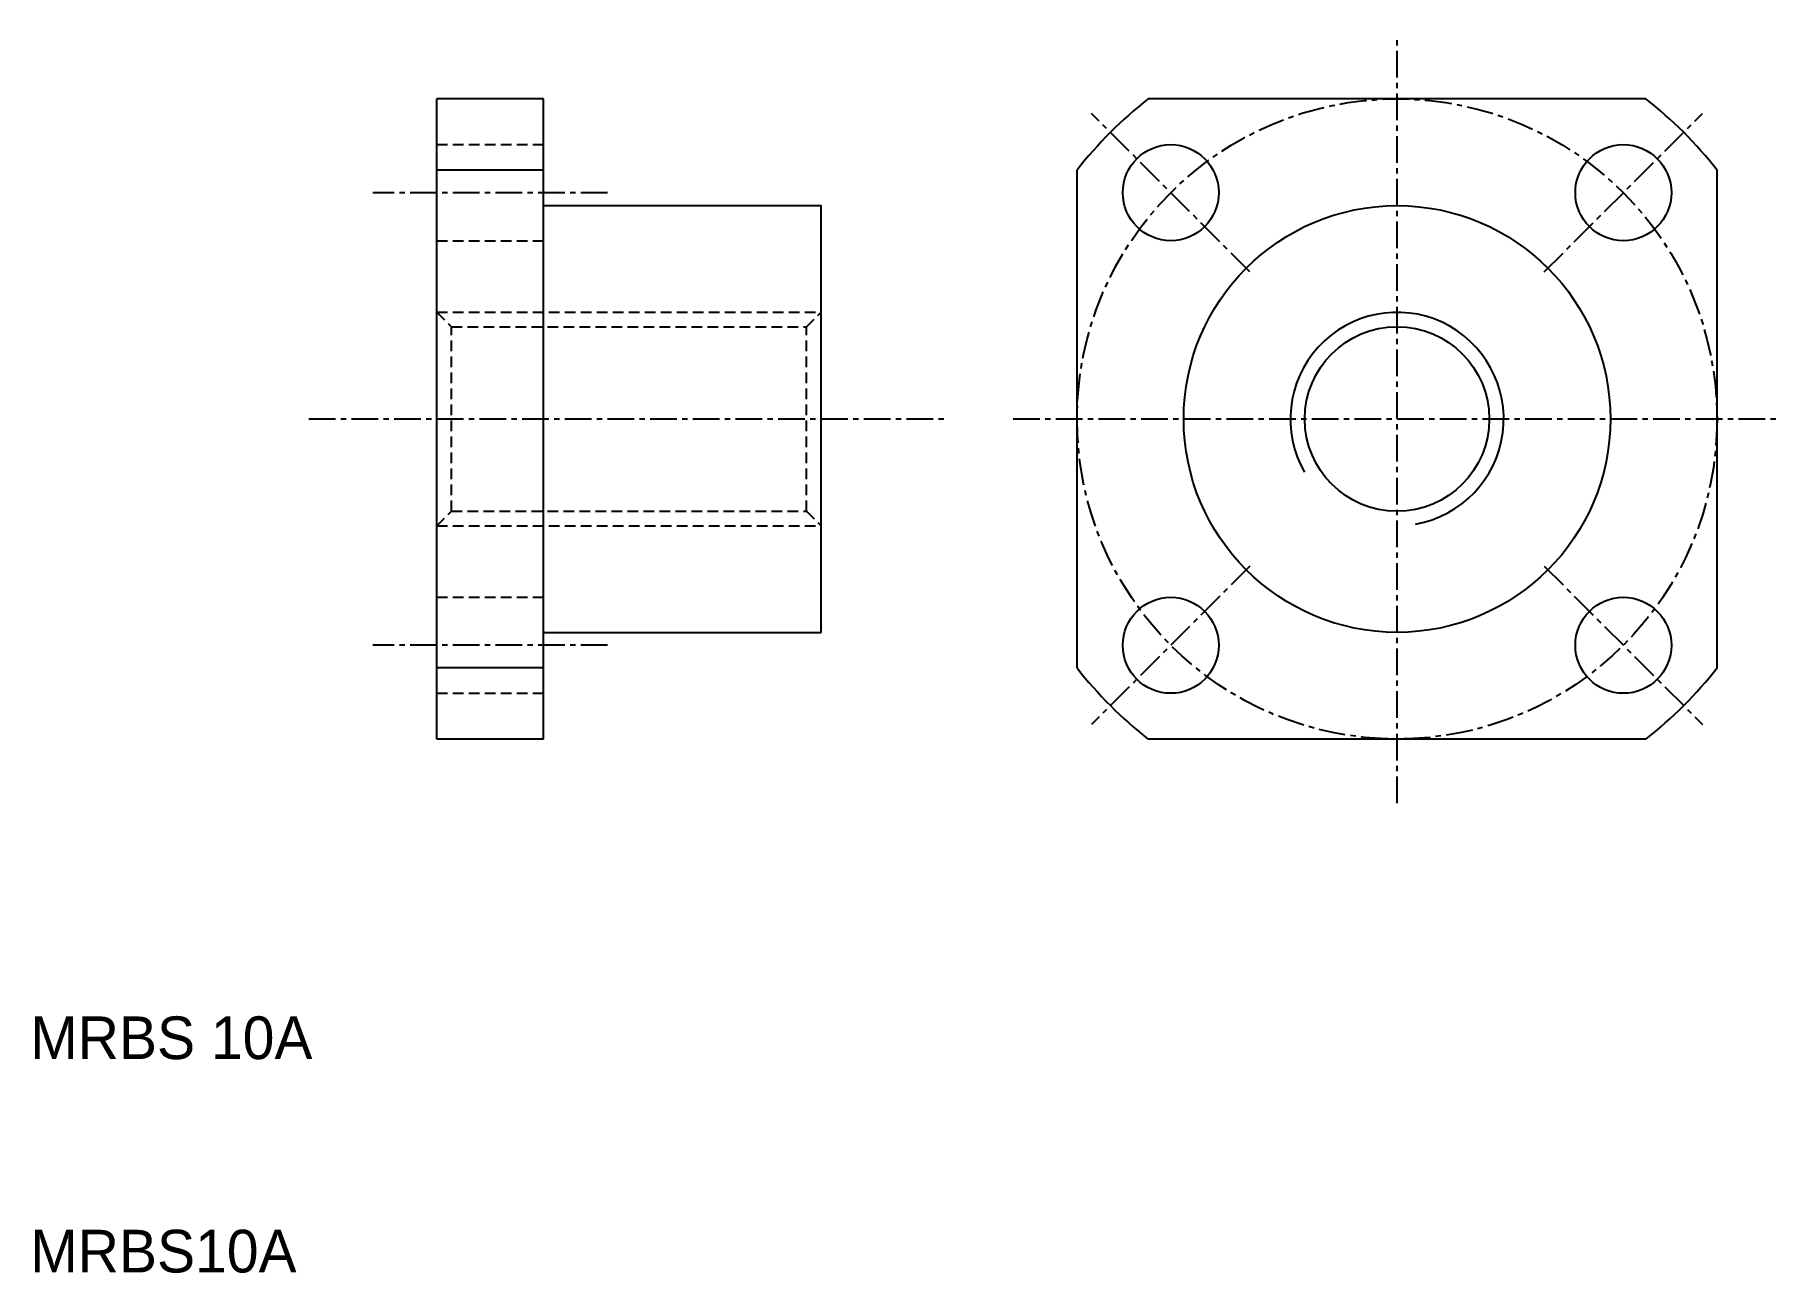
# Model space of a CAD drawing. Extents: x 10.2 to 92.1, y 10 to 68.
import ezdxf

# ---------------------------------------------------------------- set-up
doc = ezdxf.new("R2010")
doc.units = 0
doc.linetypes.add('CENTER', pattern=[2, 1.25, -0.25, 0.25, -0.25])
doc.linetypes.add('DASHED', pattern=[0.75, 0.5, -0.25])
doc.layers.get('0').update_dxf_attribs({"linetype": 'CONTINUOUS'})
doc.layers.add('CENTER', color=1, linetype='CENTER')

msp = doc.modelspace()

# ---------------------------------------------------------------- linework, layer by layer
at = {"color": 7, "linetype": 'CONTINUOUS'}
for p, q in [((29.064, 35), (29.064, 65)), ((34.064, 65), (29.064, 65)), ((34.064, 35), (34.064, 65)), ((85.726, 65), (62.402, 65)), ((34.064, 61.662), (29.064, 61.662)), ((59.064, 38.338), (59.064, 61.662)), ((89.064, 38.338), (89.064, 61.662)), ((34.064, 60), (47.064, 60)), ((47.064, 40), (47.064, 60)), ((34.064, 40), (47.064, 40)), ((34.064, 38.338), (29.064, 38.338)), ((34.064, 35), (29.064, 35)), ((85.726, 35), (62.402, 35))]:
    msp.add_line(p, q, dxfattribs=at)
at = {"color": 3, "linetype": 'DASHED'}
for p, q in [((29.064, 62.857), (34.064, 62.857)), ((29.064, 58.357), (34.064, 58.357)), ((29.064, 55), (47.064, 55)), ((29.064, 55), (29.741, 54.324)), ((46.388, 54.324), (47.064, 55)), ((29.741, 54.324), (46.388, 54.324)), ((29.741, 45.676), (29.741, 54.324)), ((46.388, 45.676), (46.388, 54.324)), ((29.064, 45), (29.741, 45.676)), ((29.741, 45.676), (46.388, 45.676)), ((46.388, 45.676), (47.064, 45)), ((29.064, 45), (47.064, 45)), ((29.064, 41.643), (34.064, 41.643)), ((29.064, 37.143), (34.064, 37.143))]:
    msp.add_line(p, q, dxfattribs=at)
at = {"color": 7, "linetype": 'CONTINUOUS'}
for centre, radius in [((63.458, 60.607), 2.25), ((84.671, 60.607), 2.25), ((74.064, 50), 10), ((74.064, 50), 4.324), ((63.458, 39.393), 2.25), ((84.671, 39.393), 2.25)]:
    msp.add_circle(centre, radius, dxfattribs=at)
for start, end in [(127.86365, 142.13635), (37.86365, 52.13635), (217.86365, 232.13635), (307.86365, 322.13635)]:
    msp.add_arc((74.064, 50), 19, start, end, dxfattribs=at)
at = {"color": 3, "linetype": 'CONTINUOUS'}
msp.add_arc((74.064, 50), 5, 280, 210, dxfattribs=at)
at = {"layer": 'CENTER', "color": 1, "linetype": 'CENTER'}
for p, q in [((74.064, 32), (74.064, 68)), ((67.17, 56.894), (59.745, 64.319)), ((80.959, 56.894), (88.383, 64.319)), ((37.064, 60.607), (26.064, 60.607)), ((23.064, 50), (53.064, 50)), ((56.064, 50), (92.064, 50)), ((67.17, 43.106), (59.745, 35.681)), ((80.959, 43.106), (88.383, 35.681)), ((37.064, 39.393), (26.064, 39.393))]:
    msp.add_line(p, q, dxfattribs=at)
msp.add_circle((74.064, 50), 15, dxfattribs=at)

# ---------------------------------------------------------------- texts
at = {"color": 7, "linetype": 'CONTINUOUS'}
for s, p in [('MRBS 10A', (10, 20)), ('MRBS10A', (10, 10))]:
    msp.add_text(s, height=2, dxfattribs=at).set_placement(p)

doc.saveas('drawing.dxf')
